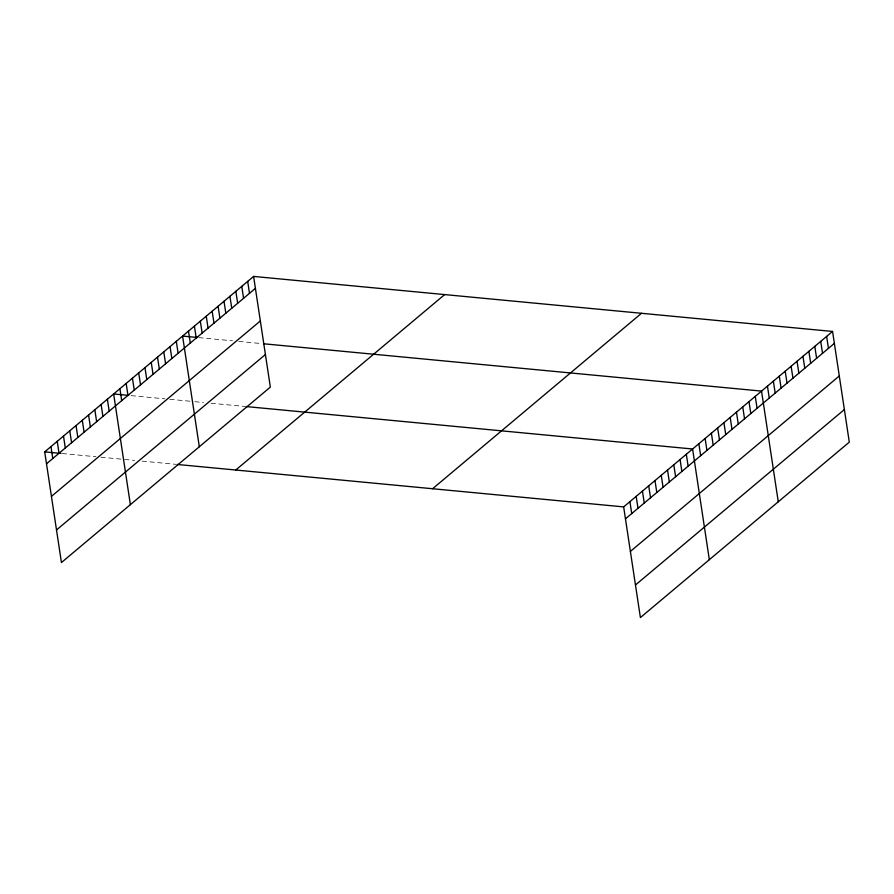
<?xml version="1.0" encoding="UTF-8"?>
<svg xmlns="http://www.w3.org/2000/svg" width="894" height="894" viewBox="0 0 894 894"><rect width="100%" height="100%" fill="white"/><g stroke="black" fill="none" stroke-linecap="round" stroke-linejoin="round"><path stroke-width="0.67" stroke-dasharray="4.47 3.35" d="M198.814 337.619L232.529 340.815M238.776 341.407L261.249 343.553M131.116 395.629L164.842 398.836M169.826 399.305L192.311 401.44M194.803 401.685L203.553 402.512M211.04 403.228L244.755 406.435M62.178 453.526L95.893 456.733M100.888 457.203L123.372 459.337M124.624 459.46L134.603 460.41M142.101 461.125L175.816 464.321"/><path stroke-width="1.34" d="M253.605 276.425L270.346 387.102L61.44 562.549L44.7 451.861L253.605 276.425L832.56 331.451L849.3 442.139L640.395 617.575L623.654 506.898L832.56 331.451M46.499 463.796L255.416 288.36M51.439 496.382L260.344 320.946M56.512 529.963L265.417 354.516M235.759 470.021L444.664 294.584M432.595 488.739L641.501 313.291M625.454 518.833L834.37 343.385M630.382 551.419L839.298 375.972M635.466 584.989L844.372 409.553M197.563 337.496L182.577 336.077L199.317 446.754M263.741 343.788L761.532 391.103L778.272 501.791M128.624 395.394L113.639 393.963L130.379 504.652M246.006 406.546L692.593 449L709.333 559.678M44.7 451.861L60.937 453.403M177.068 464.444L623.654 506.898M826.637 336.423L828.447 348.358M820.726 341.396L822.525 353.331M814.803 346.369L816.613 358.304M808.88 351.342L810.69 363.266M802.968 356.304L804.768 368.239M797.046 361.277L798.856 373.211M791.123 366.249L792.933 378.184M785.211 371.222L787.011 383.157M779.289 376.195L781.099 388.13M773.366 381.157L775.176 393.092M767.454 386.13L769.253 398.065M755.262 396.366L757.073 408.301M748.993 401.629L750.804 413.564M742.735 406.893L744.534 418.828M736.466 412.156L738.265 424.091M730.197 417.42L731.996 429.355M723.928 422.683L725.738 434.618M717.659 427.947L719.469 439.882M711.389 433.21L713.2 445.145M705.131 438.473L706.93 450.408M698.862 443.737L700.661 455.672M686.324 454.264L688.134 466.199M680.055 459.527L681.865 471.462M673.797 464.791L675.596 476.726M667.527 470.054L669.327 481.989M661.258 475.317L663.057 487.252M654.989 480.581L656.799 492.516M648.72 485.844L650.53 497.779M642.451 491.108L644.261 503.043M636.193 496.371L637.992 508.306M629.924 501.635L631.723 513.569M247.683 281.398L249.493 293.321M241.771 286.359L243.57 298.294M235.848 291.332L237.659 303.267M229.926 296.305L231.736 308.24M224.014 301.278L225.813 313.213M218.091 306.251L219.902 318.175M212.169 311.213L213.979 323.147M206.257 316.185L208.056 328.12M200.334 321.158L202.145 333.093M194.411 326.131L196.222 338.066M188.5 331.104L190.299 343.039M176.308 341.329L178.118 353.264M170.039 346.593L171.849 358.528M163.781 351.856L165.58 363.791M157.512 357.119L159.311 369.054M151.242 362.383L153.053 374.318M144.973 367.646L146.784 379.581M138.704 372.91L140.514 384.845M132.446 378.173L134.245 390.108M126.177 383.437L127.976 395.371M119.908 388.7L121.707 400.635M107.369 399.227L109.18 411.162M101.1 404.49L102.911 416.425M94.842 409.754L96.641 421.689M88.573 415.017L90.372 426.952M82.304 420.281L84.103 432.215M76.035 425.544L77.845 437.479M69.766 430.807L71.576 442.742M63.496 436.071L65.307 448.006M57.238 441.334L59.038 453.269M50.969 446.598L52.768 458.533"/></g></svg>
